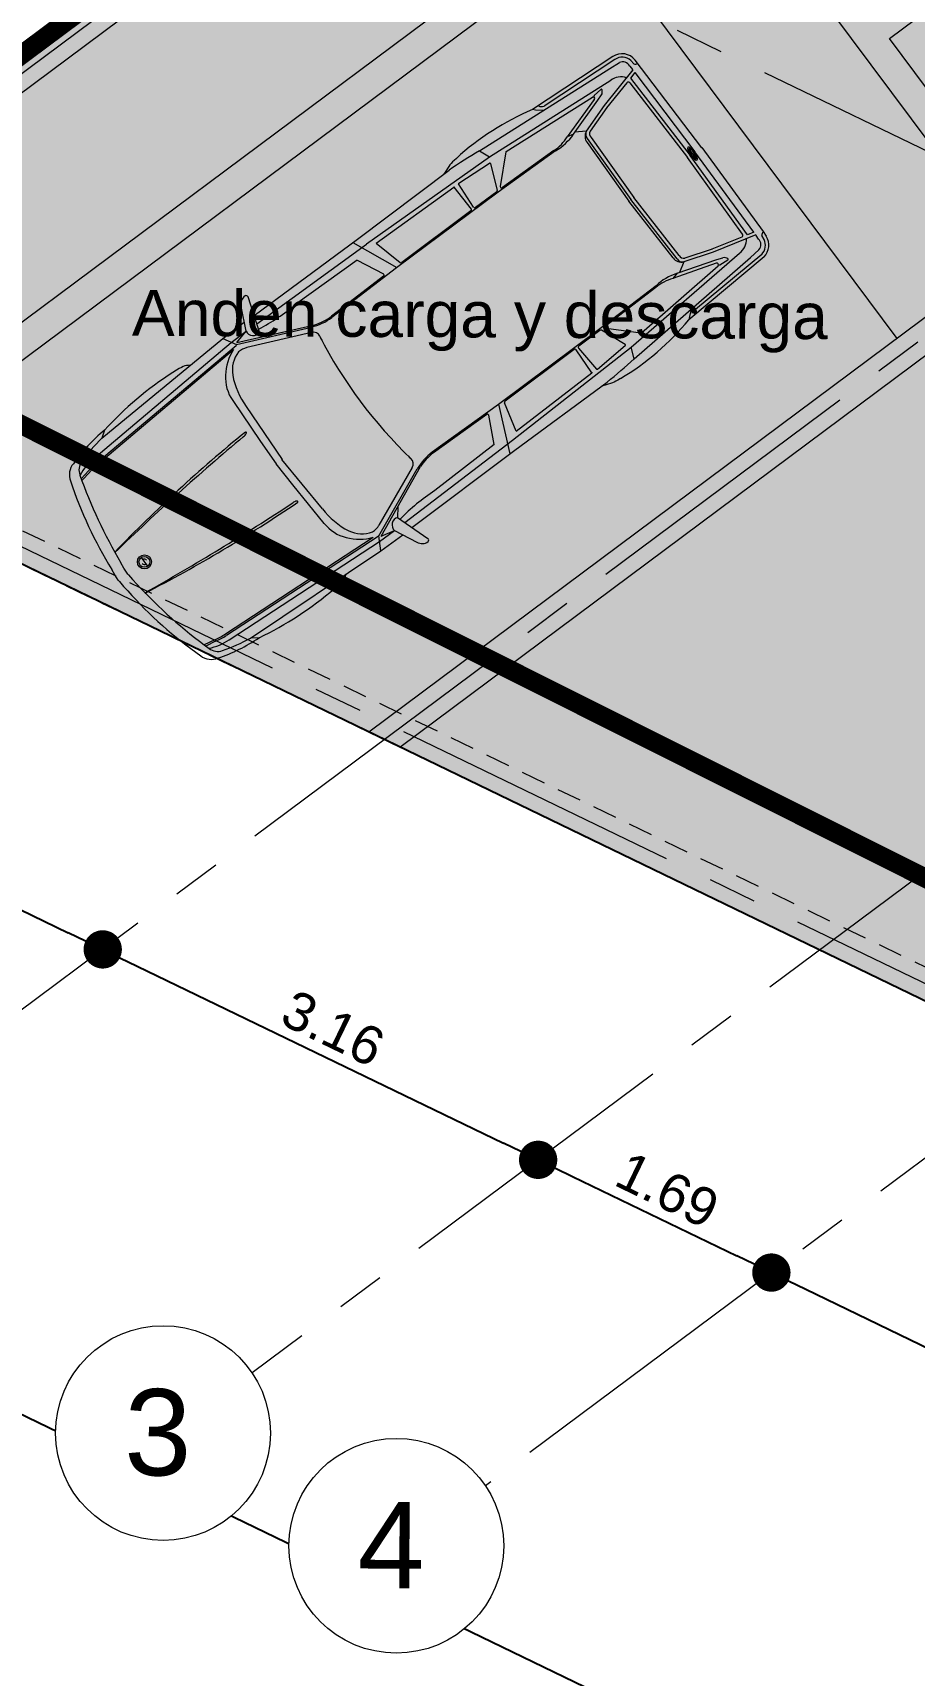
# Model space of a CAD drawing. Header units: metres. Extents: x -466 to 1322, y -1072 to 50.
# Drawn here: x 11.07 to 16.82, y -206.41 to -195.68 of the extents above; entities that cross this region are included whole.
import ezdxf

# ---------------------------------------------------------------- set-up
doc = ezdxf.new("R2010")
doc.units = ezdxf.units.M
doc.set_wipeout_variables(frame=1)
for name, pattern in [('B1 P BAJA$0$HIDDEN', [9.524999999999999, 6.35, -3.175]), ('CENTER2', [28.575000000000003, 19.05, -3.175, 3.175, -3.175]), ('Hidden 1_16_', [0.00238125, 0.0015875, -0.0007937500000000001]), ('OCULTA2', [0.30000000000000004, 0.2, -0.1])]:
    doc.linetypes.add(name, pattern=pattern)
for name, color, linetype, lineweight in [('A - Hatch muros', 4, 'Continuous', 0), ('A - PISO', 1, 'Continuous', 0), ('A - PROY', 250, 'B1 P BAJA$0$HIDDEN', 0), ('A - TXT 100 -1', 2, 'Continuous', 0), ('A-COTAS', 41, 'Continuous', 0), ('A-EJES', 61, 'CENTER2', 0), ('A-MUEBLES', 5, 'Continuous', 0), ('A-MURO INT', 4, 'Continuous', 0)]:
    doc.layers.add(name, color=color, linetype=linetype, lineweight=lineweight)
doc.layers.add('AKU_Poligono', color=1, linetype='Continuous')
doc.layers.add('Poligono Fisico', color=3, linetype='Continuous')
for name, color, linetype, lineweight, true_color in [('Hatch escaleras', 7, 'Continuous', 0, 0x78372d), ('Hatch Exterior', 7, 'Continuous', 0, 0xa99b89), ('Hatch Interior', 7, 'Continuous', 0, 0xaf6350)]:
    doc.layers.add(name, color=color, linetype=linetype, lineweight=lineweight, true_color=true_color)
doc.styles.get("Standard").update_dxf_attribs({"font": 'arial.ttf'})
doc.styles.add('Style-Arial', font='arial.ttf')
doc.dimstyles.new('ISO-25', dxfattribs={"dimscale": 0.1, "dimtxt": 2.5, "dimasz": 2.5, "dimexe": 1.25, "dimexo": 0.625, "dimtad": 1, "dimdsep": 46, "dimtxsty": 'Standard', "dimblk": 'DOT', "dimcen": 2.5, "dimadec": 0, "dimazin": 0, "dimtfac": 1, "dimtmove": 0, "dimatfit": 3, "dimfxl": 1, "dimarcsym": 0})

# ---------------------------------------------------------------- blocks, each defined once
blk = doc.blocks.new('_Dot')
at = {"color": 0, "linetype": 'ByBlock', "lineweight": -2}
blk.add_line((-0.5, 0), (-1, 0), dxfattribs=at)
at = {"color": 0, "linetype": 'ByBlock', "const_width": 0.5}
blk.add_lwpolyline([(-0.25, 0, 1), (0.25, 0, 1)], format="xyb", close=True, dxfattribs=at)
blk = doc.blocks.new('*D110')
at = {"layer": 'A-COTAS', "color": 0, "lineweight": -2, "transparency": 16777216}
for p, q in [((6.581430723855718, -199.2076022944216), (6.608634293921327, -199.1513331574486)), ((6.779303701682124, -199.372685711657), (11.30253923279599, -201.5594644915219)), ((11.55481935075358, -201.6120096348114), (11.58202292081918, -201.5557404978383))]:
    blk.add_line(p, q, dxfattribs=at)
at = {"layer": 'Defpoints', "color": 0, "transparency": 16777216}
for p in [(6.554227153790123, -199.2638714313946), (11.52761578068798, -201.6682787717843), (11.52761578068798, -201.6682787717843)]:
    blk.add_point(p, dxfattribs=at)
at = {"layer": 'A-COTAS', "color": 0, "lineweight": -2, "transparency": 16777216, "xscale": 0.25, "yscale": 0.25, "zscale": 0.25}
for p, rotation in [((6.554227153790123, -199.2638714313946), 154.1983439835458), ((11.52761578068798, -201.6682787717843), 334.1983439835457)]:
    blk.add_blockref('_Dot', p, dxfattribs=dict(at, rotation=rotation))
at = {"layer": 'A-COTAS', "color": 0, "transparency": 16777216, "insert": (9.12368266948502, -200.2948879590932), "char_height": 0.25, "attachment_point": 5, "rotation": 334.1983439835457}
blk.add_mtext('5.52', dxfattribs=at)
blk = doc.blocks.new('*D111')
at = {"layer": 'A-COTAS', "color": 0, "lineweight": -2, "transparency": 16777216}
for p, q in [((11.55481935075369, -201.6120096348113), (11.5820229208193, -201.5557404978383)), ((11.75269232858007, -201.7770930520468), (14.14447557937437, -202.9334115375414)), ((14.39675569733194, -202.9859566808309), (14.42395926739756, -202.9296875438579))]:
    blk.add_line(p, q, dxfattribs=at)
at = {"layer": 'Defpoints', "color": 0, "transparency": 16777216}
for p in [(11.52761578068809, -201.6682787717843), (14.36955212726633, -203.0422258178039), (14.36955212726636, -203.0422258178039)]:
    blk.add_point(p, dxfattribs=at)
at = {"layer": 'A-COTAS', "color": 0, "lineweight": -2, "transparency": 16777216, "xscale": 0.25, "yscale": 0.25, "zscale": 0.25}
for p, rotation in [((11.52761578068808, -201.6682787717843), 154.1983439835458), ((14.36955212726636, -203.0422258178039), 334.1983439835457)]:
    blk.add_blockref('_Dot', p, dxfattribs=dict(at, rotation=rotation))
at = {"layer": 'A-COTAS', "color": 0, "transparency": 16777216, "insert": (13.03138226886992, -202.183988386763), "char_height": 0.25, "attachment_point": 5, "rotation": 334.1983439835457}
blk.add_mtext('3.16', dxfattribs=at)
blk = doc.blocks.new('*D112')
at = {"layer": 'A-COTAS', "color": 0, "lineweight": -2, "transparency": 16777216}
for p, q in [((14.396755697332, -202.9859566808309), (14.42395926739761, -202.9296875438579)), ((14.59462867515839, -203.1510400980663), (15.66694149316032, -203.6694546045969)), ((15.86481447098684, -203.834538021832), (15.83761090092112, -203.8908071588052))]:
    blk.add_line(p, q, dxfattribs=at)
at = {"layer": 'Defpoints', "color": 0, "transparency": 16777216}
for p in [(14.3695521272664, -203.0422258178039), (15.89201804105245, -203.778268884859), (15.89201804105232, -203.7782688848592)]:
    blk.add_point(p, dxfattribs=at)
at = {"layer": 'A-COTAS', "color": 0, "lineweight": -2, "transparency": 16777216, "xscale": 0.25, "yscale": 0.25, "zscale": 0.25}
for p, rotation in [((14.3695521272664, -203.0422258178039), 154.1983439835458), ((15.89201804105232, -203.7782688848592), 334.1983439835457)]:
    blk.add_blockref('_Dot', p, dxfattribs=dict(at, rotation=rotation))
at = {"layer": 'A-COTAS', "color": 0, "transparency": 16777216, "insert": (15.21354628640532, -203.2390602088353), "char_height": 0.25, "attachment_point": 5, "rotation": 334.1983439835457}
blk.add_mtext('1.69', dxfattribs=at)
blk = doc.blocks.new('*D113')
at = {"layer": 'A-COTAS', "color": 0, "lineweight": -2, "transparency": 16777216}
for p, q in [((15.86481447098681, -203.8345380218323), (15.83761090092111, -203.8908071588054)), ((16.1170945889443, -203.8870831651219), (21.65903808113511, -206.5663609397526)), ((21.91131819909269, -206.618906083042), (21.9385217691583, -206.5626369460691))]:
    blk.add_line(p, q, dxfattribs=at)
at = {"layer": 'Defpoints', "color": 0, "transparency": 16777216}
for p in [(15.89201804105241, -203.7782688848592), (21.8841146290271, -206.675175220015), (21.8841146290271, -206.675175220015)]:
    blk.add_point(p, dxfattribs=at)
at = {"layer": 'A-COTAS', "color": 0, "lineweight": -2, "transparency": 16777216, "xscale": 0.25, "yscale": 0.25, "zscale": 0.25}
for p, rotation in [((15.89201804105231, -203.7782688848595), 154.1983439835458), ((21.8841146290271, -206.675175220015), 334.1983439835457)]:
    blk.add_blockref('_Dot', p, dxfattribs=dict(at, rotation=rotation))
at = {"layer": 'A-COTAS', "color": 0, "transparency": 16777216, "insert": (18.97082753728567, -205.0555349099409), "char_height": 0.25, "attachment_point": 5, "rotation": 334.1983439835457}
blk.add_mtext('6.66', dxfattribs=at)

msp = doc.modelspace()

# ---------------------------------------------------------------- hatches: boundary and pattern name
at = {"layer": 'A - Hatch muros', "transparency": 33554687}
h = msp.add_hatch(color=256, dxfattribs=at)
h.dxf.hatch_style = 1
h.paths.add_polyline_path([(50.65993429483643, -172.6250841341918), (45.60918430809943, -176.3897437015146), (43.73311255921476, -171.6767002875602), (28.64244457623371, -182.9247778500257), (31.57078107017549, -186.8534984271303), (30.68425402076846, -187.5142859425459), (30.56473008222704, -187.3539300006057), (31.2909011899788, -186.8126664241133), (28.48208863429505, -183.0443017885696), (8.493834016104643, -197.9428760953779), (8.290838562040562, -197.844737020306), (48.88703951903113, -167.5856909912741), (49.15532743095343, -168.2612349884982), (48.96944956762945, -168.3350551749386), (48.7974345683599, -167.9019245901259), (43.89915590377689, -171.5529371499395), (45.29464716625216, -175.0667583268091), (45.69861806730037, -176.0736377030407), (50.58337668616861, -172.4327025316553), (50.39850399384176, -171.968135972773), (50.58433061739467, -171.8941868958422), (52.10244012817537, -175.7090440418782), (51.91661350462243, -175.7829931188089), (51.73174081229558, -175.3184265599265), (46.84723341932667, -178.9591744759561), (48.1718676858157, -182.2869037108779), (53.64054284502561, -180.1150548816761), (53.45567015269876, -179.6504883227938), (53.6414967762517, -179.576539245863), (53.90036984776313, -180.2270613457238), (54.08524254008998, -180.6916279046062), (53.89941591653707, -180.7655769815369), (53.71481429974503, -180.3007535267334), (48.24583489460372, -182.4727231852313), (48.84781304377196, -183.985004979874), (49.94708069672788, -186.7465710953583), (55.41532111815923, -184.5748949194423), (55.23044838137449, -184.1103282488416), (55.41664856008188, -184.0363800569397), (55.85956967872414, -185.1516472368838), (55.67414294965789, -185.2252882582832), (55.48927021287312, -184.7607215876825), (50.02104814967777, -186.9323913522537), (50.62447517246633, -188.4440850456602), (51.27863780601652, -190.0912631141841), (56.74640482300947, -187.9197749477669), (56.56153208622473, -187.4552082771662), (56.74858651013585, -187.3809208273285), (57.00695716267722, -188.0314933489627), (51.25951870296575, -190.3140512128379), (51.16660539118928, -190.3510257513033), (50.43714393903119, -188.5184820373103), (46.6046509460034, -178.8905422367379), (51.65518320362779, -175.12604495739)])
at = {"layer": 'A - Hatch muros'}
h = msp.add_hatch(color=256, dxfattribs=at)
h.dxf.hatch_style = 1
h.paths.add_polyline_path([(14.61965897385551, -194.8735621690553), (9.711806740487134, -198.5317105458091), (9.914802194550987, -198.629849620881), (14.73918291239693, -195.0339181109957)])
h.paths.add_polyline_path([(18.14652137060386, -194.3650404182154), (16.54296195120133, -195.5602798036298), (15.52700847359915, -194.1972542971378), (15.36665253165893, -194.3167782356791), (17.45832145613394, -197.1230072196336), (13.26422718660297, -200.2491443595668), (13.46722264066648, -200.3472834346385), (17.73820133661559, -197.1638392230323), (16.66248588974275, -195.72063574557), (18.26604530914528, -194.5253963601556), (19.34176075601818, -195.9685998376181), (21.54665495848764, -194.3251456837359), (21.42713101994616, -194.1647897417956), (19.38259275941709, -195.6887199571363), (17.41044777348344, -193.042846915122), (20.17658777274369, -190.9810589763445), (22.26825669721865, -193.787287960299), (22.42861263915898, -193.6677640217576), (20.33694371468403, -190.8615350378029), (23.10308371236221, -188.7997470969015), (25.0752286982958, -191.4456201389157), (23.03246372470147, -192.9719294349745), (23.15198766324255, -193.1322853769143), (29.86048781950916, -188.1282936272632), (29.7409638809678, -187.9679376853232), (25.23558464023597, -191.3260962003742), (23.14391571576095, -188.5198672164199), (17.13056789300168, -193.0020149117233)])
at = {"layer": 'Hatch Exterior', "transparency": 33554687}
h = msp.add_hatch(color=256, dxfattribs=at)
h.dxf.hatch_style = 1
h.paths.add_polyline_path([(9.711806740487152, -198.5317105458091), (27.180722501615, -206.9771372831333), (29.40053381945588, -202.3855757039371), (51.052897728788, -212.85350946576), (52.92450335605661, -208.9821928498072), (26.32829967416303, -196.1241372734626), (45.64313203111518, -181.7275093218762), (47.49256546267225, -186.1551009685443), (48.75830356946491, -189.1885665303103), (52.20977177116248, -197.4550781457826), (57.23926338636568, -199.3681176041215), (59.56784542232775, -194.4797625943925), (53.76873235850864, -196.7828426917451), (53.69043695055387, -196.7490588357102), (51.88993718448857, -192.1491172302469), (57.72234076340419, -189.8328160165443), (59.56784542232782, -194.4797625943922), (60.68283698259165, -192.1396472481201), (50.46445129237152, -166.4099411838768), (48.88703951903113, -167.5856909912741), (57.00695716267732, -188.0314933489626), (51.15180446686225, -190.3568292222751), (45.60585320854988, -176.3922265884589), (17.73820133661558, -197.1638392230323), (15.52700847359916, -194.1972542971378)])
h.paths.add_polyline_path([(14.61965897385549, -194.8735621690553), (9.711806740487143, -198.5317105458091), (9.914802194550983, -198.629849620881), (14.7391829123969, -195.0339181109957)])
h.paths.add_polyline_path([(22.85925277193768, -204.8879030971875), (24.99201266581394, -200.4764027569877), (29.1334211571567, -202.4785855181717), (27.00066126381063, -206.8900858572747), (26.95990917280475, -206.8595047599238), (27.0426973776997, -206.6882617644442), (27.26777392559173, -206.7970760447067), (29.40053381968902, -202.3855757040499), (24.89900285170143, -200.2092900944824), (22.67919153362408, -204.8008516729776)], flags=17)
edge = h.paths.add_edge_path(flags=16)
edge.add_arc((19.71981130548345, -199.9897411907734), 0.7000000000008382, 36.69961023291148, 118.5177920509789, ccw=False)
edge.add_line((20.28105710227493, -199.5714074058778), (21.64408260876736, -198.5554539282759))
edge.add_arc((19.71981130548384, -199.9897411907725), 2.400000000000081, -235.67933478540283, 36.69961023288391, ccw=False)
edge.add_line((18.36663378675976, -198.0075932137486), (19.38560916013375, -199.3746729620013))
at = {"layer": 'Hatch Interior', "transparency": 33554687}
h = msp.add_hatch(color=256, dxfattribs=at)
h.dxf.hatch_style = 1
h.paths.add_polyline_path([(8.290838562040534, -197.844737020306), (48.88703951903113, -167.5856909912741), (57.00695716267731, -188.0314933489626), (51.15180446686225, -190.3568292222751), (45.60585320854989, -176.3922265884589), (17.73820133661536, -197.1638392230325), (15.52700847359915, -194.1972542971378), (9.711806740487134, -198.5317105458091)])
h.paths.add_polyline_path([(29.40053381991163, -202.3855757035892), (27.18072250138172, -206.9771372830205), (48.83308640019141, -217.445071040202), (51.052897728788, -212.85350946576)])
h.paths.add_polyline_path([(51.89028429824884, -192.1492806185065), (57.71104213023307, -189.8373032001323), (59.56784542232785, -194.4797625943922), (53.76873235850866, -196.7828426917451), (53.69043695055387, -196.7490588357102)])
h.paths.add_polyline_path([(18.14652137060395, -194.3650404182154), (16.54296195120131, -195.5602798036298), (15.52700847359915, -194.1972542971378), (15.36665253165893, -194.3167782356791), (17.45832145613394, -197.1230072196336), (13.26422718660297, -200.2491443595668), (13.46722264066651, -200.3472834346385), (17.73820133661559, -197.1638392230323), (16.66248588974273, -195.72063574557), (18.26604530914528, -194.5253963601556), (19.34176075601818, -195.9685998376181), (21.46647698751741, -194.3849076530062), (21.34695304897596, -194.2245517110659), (19.22223681747676, -195.8082438956778), (17.2500918315431, -193.1623708536636), (20.17658777274369, -190.9810589763445), (22.26825669721867, -193.787287960299), (22.34843466818879, -193.7275259910284), (20.2567657437138, -190.9212970070737), (23.10308371236218, -188.7997470969015), (25.0752286982958, -191.4456201389157), (23.03246372470147, -192.9719294349745), (23.15198766324255, -193.1322853769143), (29.32293201950031, -188.5289696851821), (29.20340808095898, -188.3686137432421), (25.235584640236, -191.3260962003742), (23.14391571576095, -188.5198672164199), (17.13056789300177, -193.0020149117233)])
h.paths.add_polyline_path([(46.60465094843698, -178.8905422447118), (51.65518320362781, -175.12604495739), (51.73174081229558, -175.3184265599265), (46.84723341932667, -178.9591744759561), (48.16450678083714, -182.289827046493), (53.64790375000416, -180.1121315460612), (53.72202308175787, -180.2978906057665), (48.23862611259091, -182.4755861061983), (51.27082282992947, -190.0943667811914), (56.75421979909652, -187.9166712807596), (56.56270864681196, -187.4547410137689), (56.74858651013591, -187.3809208273285), (57.00695716267731, -188.0314933489626), (51.15180446686225, -190.3568292222751), (43.73311255921473, -171.6767002875602), (28.48208863429505, -183.0443017885696), (27.95905207974147, -183.4341556863733), (8.493834016104614, -197.9428760953779), (8.290838562040534, -197.844737020306), (48.88703951903113, -167.5856909912741), (49.15532743095343, -168.2612349884982), (48.96944956762945, -168.3350551749386), (48.79743456835988, -167.9019245901259), (43.89915590377686, -171.5529371499395), (45.60918430721281, -176.3897436992872)], flags=16)
h.paths.add_polyline_path([(53.69043695055387, -196.7490588357102), (53.76873235850866, -196.7828426917451), (59.56784542232774, -194.4797625943922), (58.53020938077526, -191.8686613040213), (55.55672857125381, -193.0495598995315), (55.63054875769421, -193.2354377628556), (58.6045945719865, -192.0543147793693), (59.49402523588734, -194.2938847310681), (55.66029430372132, -195.8164260768415), (55.5208859062283, -195.8717912166717), (53.82475040339654, -196.5454004179403), (52.93531973949584, -194.3058304662413)], flags=17)
h.paths.add_polyline_path([(55.07852173827632, -190.8841113377052), (55.19964738517774, -190.8382814876554), (55.2481604406355, -190.8154206706872)], flags=16)
h.paths.add_polyline_path([(57.51408216716572, -189.9168684323608), (57.72234076340408, -189.8328160165445), (57.16470717343202, -190.0542765758655)])
h.paths.add_polyline_path([(52.41363575934184, -191.9414578799175), (51.89028429672493, -192.1492806143217), (51.89028429824884, -192.1492806185065)], flags=16)

# ---------------------------------------------------------------- linework, layer by layer
at = {"layer": 'A - PISO'}
msp.add_lwpolyline([(14.73918291239693, -195.0339181109957), (16.71132789833052, -197.6797911530098)], dxfattribs=at)
at = {"layer": 'A-EJES', "ltscale": 0.1}
for p, q in [((46.35966798041528, -169.5942314703827), (4.655938448794643, -200.678792136948)), ((50.70466171559792, -172.4670232779271), (9.660628893745042, -203.0598681524611))]:
    msp.add_line(p, q, dxfattribs=at)
at = {"layer": 'A-MUEBLES', "color": 5}
for p, q in [((14.85716847692981, -195.8384300299294), (14.33234064801701, -196.1851150779303)), ((14.86982868760822, -195.8575956412596), (14.40822629101893, -196.1625159221646)), ((14.8369859812974, -195.9165902402051), (14.89972257524192, -195.8786486269646)), ((14.96708515933619, -195.9009051171929), (14.98472491592361, -195.9223896569333)), ((14.97490095368732, -195.8654251620092), (14.99498393274587, -195.8858763596322)), ((15.43811286546327, -196.4340058813475), (15.002924543353, -195.8618494608377)), ((13.98590952532487, -196.4540413917462), (14.8369859812974, -195.9165902402051)), ((14.05213249569039, -196.494297974059), (14.84328780479706, -195.9930737516979)), ((14.98744686556188, -195.9259877580369), (14.79981879915641, -196.1594370258235)), ((14.94788416508135, -196.0100426674553), (14.816826421266, -196.1731064079588)), ((14.96858910005363, -196.0104249334356), (15.34501151576893, -196.497577297672)), ((15.00102019864471, -195.9439301270127), (14.97294183880922, -195.9788655856028)), ((14.97294183880922, -195.9788655856028), (15.36292947462766, -196.4842342306574)), ((14.98472491592361, -195.9223896569333), (14.98744686556188, -195.9259877580369)), ((15.00102019864471, -195.9439301270127), (15.3928839308636, -196.4619284424489)), ((14.16109434253269, -196.4577078668194), (14.72421715848992, -196.1032965929903)), ((14.736110043483, -196.1197479131201), (14.56011019492468, -196.3622906547105)), ((14.73453749887426, -196.0941042528734), (14.77964413665973, -196.0535451935257)), ((14.7599575902201, -196.1241214264173), (14.78325800341793, -196.0892524914343)), ((14.35260937673871, -196.1885245483152), (14.33234064801701, -196.1851150779303)), ((14.40175509740777, -196.191436686833), (14.35260937673871, -196.1885245483152)), ((14.60066967692092, -196.3458599764228), (14.7599575902201, -196.1241214264173)), ((14.79981879915641, -196.1594370258235), (14.68415449415562, -196.3259172026867)), ((14.8177383928184, -196.1718869005526), (14.70996796145437, -196.3270051150614)), ((14.68415449415562, -196.3259172026867), (14.60953877732794, -196.3335136444043)), ((14.6005789702831, -196.3457381800304), (14.56011019492468, -196.3622906547105)), ((14.68917048803263, -196.400258969589), (14.96129180314136, -196.7833251188038)), ((14.69022423727023, -196.3730015732608), (14.97504312100006, -196.773084847734)), ((14.71519014199873, -196.366536518512), (14.99419974461466, -196.7588193772815)), ((15.40133418649896, -196.5045386044278), (15.35396799516974, -196.4409376225835)), ((15.43785280412953, -196.4336566838356), (15.83755345397873, -196.9810409140246)), ((13.24989736653623, -197.0625692120066), (14.05213249569039, -196.494297974059)), ((13.79405746664651, -196.5457355497285), (13.78612132338503, -196.5563784481267)), ((13.80200809935144, -196.5363384953598), (13.79405746664651, -196.5457355497285)), ((13.81094588125302, -196.5269603491365), (13.80200809935144, -196.5363384953598)), ((13.82184347210426, -196.5163741751749), (13.81094588125302, -196.5269603491365)), ((13.83567353165813, -196.5033530375918), (13.82184347210426, -196.5163741751749)), ((13.85186133105901, -196.6650157812996), (14.05106406629733, -196.534645544049)), ((13.98581881868699, -196.4539195953537), (14.05213249569039, -196.494297974059)), ((14.05788400135305, -196.5372577654991), (14.10216462653102, -196.7127821127933)), ((14.48364501128424, -196.4545271223583), (14.10833811962925, -196.7248145798985)), ((14.15916217569691, -196.4604393720722), (14.12266422209797, -196.6863475651662)), ((14.47249974212463, -196.452756818747), (14.13638112089541, -196.6948220820414)), ((15.70365808492505, -196.9974392541783), (15.3447582017539, -196.4972371601264)), ((15.73514166706065, -197.002309862582), (15.36267505634896, -196.483892610361)), ((15.77665662202293, -196.9854164001654), (15.39262712531968, -196.4615836166504)), ((13.19014299420411, -197.0299920157668), (13.78940174011626, -196.5805023932373)), ((13.76640186618056, -196.5863095205455), (13.75267323273147, -196.6080515663334)), ((13.77722700981411, -196.5694941264376), (13.76640186618056, -196.5863095205455)), ((13.78612132338503, -196.5563784481267), (13.77722700981411, -196.5694941264376)), ((13.31265380098978, -197.0568074087025), (13.81849586015556, -196.6925705625395)), ((14.10833811962925, -196.7248145798985), (13.44536088121339, -197.2182603002436)), ((13.81849586015556, -196.6925705625395), (13.93278097011358, -196.8342654078115)), ((13.94852880881348, -196.8222377158113), (13.85023141776145, -196.6697901114489)), ((14.09891294632382, -196.7219186290808), (13.96107529495902, -196.8245094802101)), ((15.28987970726899, -197.1382012772997), (14.99396698866832, -196.7585068440949)), ((13.93119850370454, -196.8467464046894), (13.47925664832189, -197.1831211117853)), ((15.25011668507761, -197.1534698124412), (14.96106107527442, -196.7830153088219)), ((15.27653354536949, -197.1602687487084), (14.97481154565486, -196.7727738998001)), ((12.51560594794864, -197.5288974625271), (13.19014299420411, -197.0299920157668)), ((12.53330492700945, -197.5836403838132), (13.24998807317405, -197.0626910083988)), ((13.1599090022695, -197.0521649907312), (13.44811330354173, -197.2162117065066)), ((13.31276628894307, -197.0569584519694), (13.46855829695693, -197.182906950092)), ((15.6980929148412, -197.0173859165914), (15.50431890653567, -197.0962373552982)), ((15.78995859371304, -197.0035608628084), (15.51254314736428, -197.1164480722714)), ((15.77665662202293, -196.9854164001654), (15.73514166706065, -197.002309862582)), ((15.7926261254687, -197.0071994910822), (15.78995859371304, -197.0035608628084)), ((15.80815688662244, -197.030254683953), (15.7926261254687, -197.0071994910822)), ((15.84456326082261, -197.033084387954), (15.8305480199885, -197.0078305394172)), ((15.83755345397873, -196.9810409140246), (15.85876876352393, -197.0114333361298)), ((13.18857584272922, -197.1692224448848), (12.788178075757, -197.4553125085642)), ((13.18857584272922, -197.1692224448848), (13.3599432467044, -197.258091266084)), ((14.9774338351645, -197.7367469031524), (15.6842958432868, -197.1223378002883)), ((14.99712277304775, -197.8118485872187), (15.75585919257549, -197.1504077963041)), ((15.53264511269208, -197.1887055844213), (15.24943062172974, -197.287876071644)), ((15.27688258254432, -197.2538452614203), (15.53495942662835, -197.1647556075352)), ((15.31990570363928, -197.179572520901), (15.29125221923232, -197.2488847777956)), ((15.51254314736428, -197.1164480722714), (15.31990570363928, -197.179572520901)), ((15.50574855781679, -197.0957129626586), (15.32625826124701, -197.1545292851044)), ((15.8442459294422, -197.1470053096273), (15.35402122048424, -197.5569772799874)), ((15.82864545604571, -197.1301086183348), (15.39741242796561, -197.4907462014182)), ((15.53495942662835, -197.1647556075352), (15.57504189114945, -197.1524207820416)), ((15.55643634381869, -197.1977094203585), (15.60821735406324, -197.1661123786371)), ((15.75585919257549, -197.1504077963041), (15.81018297340086, -197.101169873197)), ((13.36123710263251, -197.2727647769948), (13.02166145777392, -197.5332252551709)), ((13.44536088121339, -197.2182603002436), (13.0233126388452, -197.5419787078649)), ((15.04370506274159, -197.6428339412648), (15.54458206108194, -197.2048420584606)), ((15.27688258254432, -197.2538452614203), (15.24943062172974, -197.287876071644)), ((15.13915470621157, -197.3347131587641), (14.77268002129148, -197.6168600672004)), ((15.13765798921963, -197.3458984543688), (14.80944905473666, -197.5985844542902)), ((12.4627530914359, -197.6314655357342), (12.43209017655056, -197.4702074409181)), ((12.5506964793866, -197.63743243473), (12.47659115221916, -197.4082247455156)), ((15.36784996004076, -197.4886611436389), (15.35656110030715, -197.53658132787)), ((12.31114137113531, -197.680124873398), (12.45160006037264, -197.5728110814066)), ((12.40040869125318, -197.7197581816076), (12.89051651618195, -197.604867270328)), ((12.40365404266981, -197.7048269162383), (12.91112569534971, -197.5901136784551)), ((14.77268002129148, -197.6168600672004), (14.10999012084852, -198.110691610781)), ((15.04053452531952, -197.6439026236692), (14.81363886152229, -197.6141541770874)), ((15.35656110030715, -197.53658132787), (15.35402122048424, -197.5569772799874)), ((11.47081305359308, -198.4609318638322), (12.36661551815223, -197.7048051466475)), ((11.49333186346104, -198.4876104679872), (12.39760766787617, -197.7243315951628)), ((11.52103991201102, -198.3310585837974), (12.31114137113531, -197.680124873398)), ((12.31114137113531, -197.680124873398), (12.40049939789094, -197.7198799779999)), ((12.36661551815223, -197.7048051466475), (12.4627530914359, -197.6314655357342)), ((12.40359081984047, -197.7048512480651), (12.4627530914359, -197.6314655357342)), ((12.89007055276409, -197.6404433956109), (12.46808219199835, -197.7392963638877)), ((12.61783360865473, -197.6564119331524), (12.5506964793866, -197.63743243473)), ((14.77275453540744, -197.6267198273711), (14.63497662363704, -197.7293908938764)), ((14.75649874709478, -197.8797182147905), (14.93847122880999, -197.7262120442772)), ((14.93792222080015, -197.7189296130023), (14.78243964373581, -197.6262218005556)), ((11.5003689915448, -198.4959475317855), (12.38142656916006, -197.7522666421144)), ((14.60511278114785, -197.751645205318), (14.15336679984506, -198.0882829224524)), ((14.2031607997605, -198.3425642592704), (14.9774338351645, -197.7367469031524)), ((14.72054051475982, -197.9037915640615), (14.61752401130832, -197.7537045374686)), ((14.6335589388014, -197.7420623341179), (14.75145759091691, -197.8799120965143)), ((14.99712277304775, -197.8118485872187), (14.9774338351645, -197.7367469031524)), ((12.00934411518887, -197.8869166787929), (11.98578426297962, -197.9013178936723)), ((12.02758566277424, -197.8760411548158), (12.00934411518887, -197.8869166787929)), ((12.04185775647011, -197.8681291499074), (12.02758566277424, -197.8760411548158)), ((12.05350924701065, -197.862618492235), (12.04185775647011, -197.8681291499074)), ((12.06388898513012, -197.8589470099648), (12.05350924701065, -197.862618492235)), ((12.07434582156293, -197.856552531264), (12.06388898513012, -197.8589470099648)), ((12.08622860704338, -197.8548728842991), (12.07434582156293, -197.856552531264)), ((12.10088619230572, -197.853345897237), (12.08622860704338, -197.8548728842991)), ((14.22665916900741, -198.2840886653412), (14.72054051475982, -197.9037915640615)), ((14.90683924164637, -197.9416614377642), (14.89040189853762, -197.9511816437889)), ((14.21734529039401, -198.4092685156679), (14.8196677155758, -197.9638926503169)), ((14.80751512184338, -197.9842649696302), (14.7827514356012, -197.9911896916551)), ((14.82672686856387, -197.9787106918525), (14.80751512184338, -197.9842649696302)), ((14.84184082973957, -197.9739464490967), (14.82672686856387, -197.9787106918525)), ((14.85431115934779, -197.9693918321379), (14.84184082973957, -197.9739464490967)), ((14.86559201136538, -197.9644664317505), (14.85431115934779, -197.9693918321379)), ((14.87713753976959, -197.9585898387093), (14.86559201136538, -197.9644664317505)), ((14.89040189853762, -197.9511816437889), (14.87713753976959, -197.9585898387093)), ((12.3759843321447, -198.0845454709061), (12.5580594770222, -198.3523589440374)), ((12.4641004724395, -198.1227407248512), (12.69773643582124, -198.4689390581439)), ((14.10999012084852, -198.110691610781), (13.67893371750165, -198.42231430484)), ((14.18734968202227, -198.4317615803043), (14.1127413502619, -198.1086414152567)), ((14.22654668105417, -198.2839376220745), (14.15050719177589, -198.0985942380257)), ((14.0336707953291, -198.1756755215661), (13.68684727744028, -198.4264039138793)), ((14.08341060876415, -198.3707623642019), (14.04735865721187, -198.1811187212402)), ((11.53881474790927, -198.278955170623), (11.52103991201102, -198.3310585837974)), ((12.5580594770222, -198.3523589440374), (12.65972443469013, -198.4972708476867)), ((13.4987346548067, -198.8799717304191), (14.2031607997605, -198.3425642592704)), ((14.08341060876415, -198.3707623642019), (13.69460776362052, -198.672421516128)), ((12.96240375284361, -198.7918377537756), (12.69764572918342, -198.4688172617514)), ((13.54611291235489, -198.9126113076595), (14.21734529039401, -198.4092685156679)), ((11.43570652982561, -198.5440120470651), (11.38781421469702, -198.5962111890635)), ((11.44374556424901, -198.5513877999069), (11.39201838217912, -198.6077666680992)), ((12.76932601461374, -198.6360372142244), (12.65961194673696, -198.49711980442)), ((13.33015984975492, -198.9681821078721), (13.5806383632318, -198.5315287947762)), ((13.54642554161518, -198.5217644509405), (13.33082721104904, -198.8977477561762)), ((13.34539502562234, -198.9693501864822), (13.60067758823794, -198.5160098966107)), ((12.97375523736412, -198.8872027127677), (12.76932601461374, -198.6360372142244)), ((13.45323268907634, -198.7778480442739), (13.45217934532559, -198.8478990941844)), ((13.45217934532559, -198.8478990941844), (13.65055131153565, -198.9845604542375)), ((12.32875522153978, -199.6082636394419), (13.29354366584596, -198.9772581148918)), ((12.33472691326347, -199.6173941762499), (13.32506640405796, -198.9696773699807)), ((12.35383632677929, -199.6466118940357), (13.33489603474942, -199.0049643916259)), ((13.34265004121823, -199.0651837594291), (13.33015984975492, -198.9681821078721)), ((13.33489603474942, -199.0049643916259), (13.43270271304937, -198.9338659724754)), ((13.34265004121823, -199.0651837594291), (13.48570380459586, -198.9613545047976)), ((13.34539502562234, -198.9693501864822), (13.43265047880919, -198.9336833525347)), ((13.43270271304937, -198.9338659724754), (13.57841807506139, -199.0094399148538)), ((11.77854148422301, -199.1095445469814), (11.82085047486709, -199.1663549695693)), ((12.49265504305868, -199.635695384331), (13.34265004121823, -199.0651837594291)), ((11.60676472915088, -199.2227291855479), (11.58650115484346, -199.1876272008137)), ((11.62887738570896, -199.2565144724654), (11.60676472915088, -199.2227291855479)), ((11.66585540160605, -199.1785212347741), (11.64570231389206, -199.1435415413498)), ((11.68802868503133, -199.2124403713258), (11.66585540160605, -199.1785212347741)), ((11.69191100478201, -199.2179518409125), (11.68802868503133, -199.2124403713258)), ((11.69188313649806, -199.2179144207576), (11.69605142871683, -199.223212915226)), ((11.69605142871683, -199.223212915226), (11.72219689485866, -199.2541738086643)), ((13.1164564957204, -199.2170035318557), (13.11079449813957, -199.2306093496777)), ((11.63274837171747, -199.2620088110159), (11.62887738570896, -199.2565144724654)), ((11.63272414955998, -199.2619762866993), (11.63687927555191, -199.2672590148559)), ((11.63687927555191, -199.2672590148559), (11.66291386993117, -199.2981234780405)), ((11.66291386993117, -199.2981234780405), (11.69073968992944, -199.3275935563811)), ((11.72219689485866, -199.2541738086643), (11.74993720047723, -199.2835029978905)), ((13.05806835028193, -199.295091775077), (13.03752144395696, -199.3135386248514)), ((13.07371378065852, -199.2807303131592), (13.05806835028193, -199.295091775077)), ((13.08538275522454, -199.2693229684764), (13.07371378065852, -199.2807303131592)), ((13.09400029411779, -199.2597384704081), (13.08538275522454, -199.2693229684764)), ((13.10049141747612, -199.2508455483328), (13.09400029411779, -199.2597384704081)), ((13.10578114543739, -199.2415129316296), (13.10049141747612, -199.2508455483328)), ((13.11079449813957, -199.2306093496777), (13.10578114543739, -199.2415129316296)), ((12.2594174464752, -199.6466317094635), (12.19058305414944, -199.6800398608141)), ((12.26418109795213, -199.6564467708006), (12.20044983951061, -199.6873781621566)), ((12.5476667260175, -199.633591769903), (12.49265504305868, -199.635695384331))]:
    msp.add_line(p, q, dxfattribs=at)
for radius in [0.0460142084227426, 0.035417067933187]:
    msp.add_circle((11.79969597954505, -199.1379497582752), radius, dxfattribs=at)
for centre, radius, start, end in [((14.91730136954618, -195.9294619785528), 0.1090998645487009, 38.29645957533245, 123.4475185177164), ((14.91730136954618, -195.9294619785528), 0.0861302848381371, 48.02937686593361, 123.4475185177164), ((14.92196650425501, -195.9243937555716), 0.0508665820477998, 27.501351991599, 115.9317027856152), ((15.00541940940275, -195.8692767464172), 0.0196073030261985, 237.84415696971, 314.6893300206002), ((14.90992918971568, -196.0816792347418), 0.1107174583481994, 70.79566938016598, 126.9476930868141), ((14.9580887383471, -196.0182442967366), 0.0130919837458441, 36.67415664752951, 141.2104308408005), ((14.72851498895739, -196.1128074662702), 0.0102885691775804, 317.5785785219458, 114.1365336832792), ((14.74277771758926, -196.0997342851417), 0.0099799031966324, 145.6576181605928, 204.8973132961157), ((14.78256202758433, -196.0567902453379), 0.004363994581948, 10.61143197445159, 131.961295825753), ((14.74247772892147, -196.0680203824729), 0.0459764422173143, 332.4964166016392, 15.17317991938602), ((15.02620557537074, -197.8147029023494), 1.771159229122662, 113.0639010183411, 132.2352900604068), ((14.39230104230137, -196.1281670350372), 0.0378610564246591, 235.9140921423637, 294.8739556565633), ((14.7448972259574, -196.3591588672657), 0.0692436836883193, 151.3101681771313, 216.4098621091905), ((14.72475770077278, -196.3446163765821), 0.0447021195467653, 155.272302890789, 219.4189072908122), ((14.73436558535968, -196.3438927704201), 0.0296721579217341, 145.3096208147899, 229.7410164657668), ((14.30528205552326, -196.2031621043311), 0.3004318161856352, 303.8203785215664, 328.0171022272746), ((14.28579614743387, -196.1246264676088), 0.3846798863092802, 300.9520665884753, 324.9147888564155), ((15.65168141414944, -199.2583920423563), 3.261775368901897, 120.710124565679, 124.815836049385), ((14.05361927115825, -196.5381832518988), 0.004363994581948, 12.2438761853288, 125.8397139330789), ((14.16341884376584, -196.4614012585844), 0.004363994581948, 122.1849829261926, 167.2666360374436), ((13.82104590373422, -196.6961119925411), 0.004363994581948, 64.93337630455527, 125.7561671400251), ((13.85441653591982, -196.6685534891494), 0.004363994581948, 125.8397139330789, 196.461401302981), ((14.09370178532305, -196.7149170866887), 0.0087279891638961, 306.6598519872106, 14.15892568005451), ((14.13128048497379, -196.6877396172133), 0.0087279891638961, 170.8225381424265, 305.760606413905), ((13.92598734270382, -196.8397448622973), 0.0087279891638961, 306.6598519872106, 38.88818942960541), ((13.9558641339583, -196.8175079378179), 0.0087279891638961, 212.8137040485403, 306.6598519872106), ((15.61858567330819, -197.0332281535352), 0.1107174583481994, 306.4053617066198, 2.557385413261906), ((15.69315837034395, -197.0052594864073), 0.0130919837458441, 292.1426239526302, 36.67889814590389), ((15.77272740220565, -197.0667534620584), 0.0508665820477998, 317.42135200782, 45.85170280183776), ((15.766814947635, -197.0701468455463), 0.0861302848381371, 315.8790562247656, 25.48703963441588), ((15.84944140033593, -197.0025877814603), 0.0196073030261985, 118.6637247728348, 195.5088978237201), ((15.766814947635, -197.0701468455463), 0.1090998645487009, 315.2126049433663, 32.55867302650962), ((13.47404548732106, -197.1761195693932), 0.0087279891638961, 231.0465380756588, 306.6598519872106), ((15.30545843915371, -197.111852772824), 0.0692436836883193, 216.9431926842452, 282.0428866163064), ((15.31362198781119, -197.1353142515341), 0.0447021195467653, 213.93414750262, 278.0807519026454), ((15.31706767036957, -197.1263163448987), 0.0296721579217341, 203.6120383276629, 288.043433978648), ((15.53679172691483, -197.1981215414203), 0.0102885691775804, 319.2165211101558, 113.7678097393019), ((15.5837016568608, -197.1975743167513), 0.0459764422173143, 58.17987487405223, 100.8566381917973), ((15.60594420663909, -197.16238716059), 0.004363994581948, 301.3917589676782, 62.74162281897889), ((13.35592518840605, -197.2658393627764), 0.0087279891638961, 307.4888391177889, 62.58935520005829), ((15.32888830234083, -197.5776100067785), 0.3004318161856352, 105.3359525661601, 129.5326762718671), ((15.3985501714256, -197.6187776013776), 0.3846798863092802, 108.4382659370188, 132.4009882049572), ((15.55340288054157, -197.1882017093635), 0.0099799031966324, 228.4557414973156, 287.6954366328425), ((12.49301451532904, -197.4537444336095), 0.0631094736568287, 125.0176049673597, 195.1213515407302), ((12.46431674421245, -197.4127787488626), 0.0130919837458441, 20.35566612163933, 125.0372208731217), ((11.87533637344302, -196.3573749604775), 1.427998566985513, 297.9513286382339, 309.7403164621783), ((15.42575952924477, -197.5158440388286), 0.0378610564246591, 138.4790991364111, 197.4389626510666), ((12.81083606978711, -197.2649621391304), 0.3491195665558429, 283.1930364530476, 307.4888391177889), ((12.80918488871578, -197.2562086864364), 0.3491195665558429, 286.9773695955477, 307.4888391177889), ((14.8147734836553, -197.6055002515352), 0.0087279891638961, 127.592448379525, 262.5305166510032), ((13.99150629109477, -196.4253598171949), 1.771159229122662, 301.1177647330232, 320.2891537750966), ((12.70775218181683, -197.9226336208533), 0.3681213290757182, 146.5795008451889, 147.4057255676456), ((12.50842709062402, -197.609359489358), 0.0507424032562748, 205.826810123466, 326.4101285233731), ((12.90375874493617, -197.6818810387169), 0.0436399458194804, 22.58742719539589, 108.2800581324032), ((13.1541130309468, -197.5715816534182), 0.2299461389291003, 204.002749049311, 210.9235695906276), ((15.63105222226329, -196.2841922894806), 3.021081496255747, 207.1999333437741, 226.1531214496609), ((14.77796977099416, -197.6337183352564), 0.0087279891638961, 59.19412911337592, 126.6932028062238), ((14.93581379116119, -197.7227504732678), 0.004363994581948, 307.5133408603534, 61.1091786081073), ((15.04083237570575, -197.6395488053613), 0.004363994581948, 266.0864187559907, 311.1680718672353), ((12.66330517845165, -197.9324231689607), 0.3345323968488975, 147.4162128318254, 177.6438397455611), ((12.5713123463309, -197.8868405282851), 0.1977006093750799, 142.7927869488653, 189.3443615962377), ((12.50015278893079, -197.86860891474), 0.1330900613163569, 103.9035148647682, 130.4234793058612), ((14.61032801673457, -197.7586437132034), 0.0087279891638961, 34.46486536382802, 126.6932028062238), ((14.64019185922382, -197.7363894017617), 0.0087279891638961, 126.6932028062238, 220.539350744888), ((12.78750703327859, -195.4125201729039), 3.261775368901897, 308.5372187440466, 312.642930227748), ((13.17748565013522, -199.7651434857357), 2.212238240737119, 122.5942221609264, 137.7936248310823), ((12.59196790673002, -197.9338642333178), 0.2633509822493995, 176.6924732942391, 214.90160752535), ((12.86277759114927, -197.8300161614268), 0.4946019763554169, 190.3575400015334, 216.2875928616533), ((14.71787803239067, -197.9003338717175), 0.004363994581948, 307.5968876534105, 8.419678488873442), ((14.75384130944593, -197.8762566437811), 0.004363994581948, 236.8916534904546, 307.5133408603534), ((14.15858203543172, -198.0952814303378), 0.0087279891638961, 126.6932028062238, 202.3065167177711), ((14.03878423028641, -198.1827487512232), 0.0087279891638961, 10.76369959336938, 125.8642156756459), ((12.20869356099621, -199.1047961361805), 1.063367727842091, 129.0471492175602, 145.167275865534), ((12.35260071615062, -199.1780748666395), 1.186983552700259, 134.4724646942979, 144.168993729608), ((18.56212602000767, -205.7873564099873), 9.667142594100783, 129.1494738630302, 136.0188485631478), ((22.90897147637622, -210.7591199090632), 16.25432819328226, 130.0669292328061, 134.0510201328426), ((12.41608710249335, -198.276305143758), 0.0529936797296662, 301.7687957645624, 338.6473497249643), ((12.46137870187567, -198.2940115635813), 0.004363994581948, 338.6473497249713, 126.3338450219182), ((11.70425920111052, -198.745718029515), 0.3682394111918888, 129.342306840432, 151.932505152131), ((13.68804232783691, -198.2885155373676), 0.2299461389291003, 222.4294852027969, 229.350305744126), ((13.51064592970636, -198.4967791704182), 0.0436399458194804, 325.0729966610337, 50.76562759803807), ((13.88347111579452, -198.7052434911247), 0.3491195665558429, 125.8642156756459, 150.1600183403831), ((13.89138467573309, -198.7093331001643), 0.3491195665558429, 125.8642156756459, 146.3756851978829), ((11.42256106205548, -198.569599591041), 0.1128169157237842, 140.2229626296583, 200.9699155542328), ((11.464015788513, -198.5374662160725), 0.0915593153299367, 143.6665640530199, 201.3958989651572), ((14.44210501173848, -197.4915276055704), 3.247925198112066, 199.4094613161311, 210.5730632250318), ((11.76041078083614, -198.818178944106), 0.4249709849593725, 129.029506355954, 139.8236301114112), ((11.76041078083614, -198.818178944106), 0.4140609985045024, 129.029506355954, 139.8236301114112), ((13.9415226309294, -197.7381919427992), 2.765318918316884, 198.3762455177931, 211.6108774178548), ((14.48511452002009, -199.8616561336021), 1.427998566985513, 123.6127383312616, 135.4017261551995), ((3.849494607067811, -185.1638595171244), 16.25432819328226, 299.2953077345529, 303.2793986345919), ((7.366970309025362, -190.7532121091899), 9.667142594100783, 297.3274793042501, 304.1968540043701), ((12.8016334302506, -198.7939977068208), 0.0529936797296662, 94.70570506847264, 131.5842590288672), ((12.79764396051041, -198.7455319414935), 0.004363994581948, 307.0192097715089, 94.7057050684662), ((13.35707011365554, -198.4937277427759), 0.4946019763554169, 217.0654619317748, 243.124953322775), ((13.17999471361742, -198.7234375812941), 0.2633509822493995, 218.4514472680834, 256.2602788767101), ((13.21624033542122, -198.8301358977008), 0.1330900613163569, 302.9295754875741, 329.4495399286626), ((13.46696664377254, -198.8964390498177), 0.0507424032562748, 106.9429262700624, 227.5262446699659), ((13.20183948449915, -198.6555404317205), 0.3345323968488975, 255.3879070410252, 285.9099635913433), ((13.21915816752113, -198.7567358936294), 0.1977006093750799, 244.3204638465613, 290.5602678445701), ((13.22392375384266, -198.6157233090803), 0.3681213290757182, 285.9473292257868, 286.773553948244), ((13.61164429450992, -198.955785241186), 0.0631094736568287, 238.2317032527018, 308.3354498260729), ((13.64267188250989, -198.9950158182496), 0.0130919837458441, 308.315833920308, 52.9973886717913), ((11.79969597954499, -199.1379497582752), 0.0176741780569501, 36.67652739671631, 126.6765273963467), ((11.79969597954516, -199.1379497582752), 0.0176741780569501, 216.6765273967163, 306.6765273963467), ((13.75407764807659, -197.4865000795389), 2.765318918316884, 221.742177375581, 234.9768092756366), ((14.13380740505454, -197.0775608091058), 3.247925198112066, 222.7799915684028, 233.9435934772943), ((11.59320301824982, -197.6378470306304), 2.212238240737119, 295.5594299623494, 310.7588326325002), ((12.14786219746719, -199.3413662191947), 0.3682394111918881, 281.420549641302, 304.0107479529993), ((12.09452419005873, -199.2668099249283), 0.4140609985045024, 293.5294246820138, 304.3235484374843), ((12.09452419005873, -199.2668099249283), 0.4249709849593725, 293.5294246820138, 304.3235484374843), ((11.94834077197396, -198.7552072724159), 1.063367727842019, 288.185778927908, 304.3059055758891), ((11.91935886919146, -198.5963391165335), 1.186983552700259, 289.1840610638257, 298.8805900991395), ((12.23590014686749, -199.6617111354694), 0.1128169157237688, 232.3831392391701, 293.1300921637725), ((12.27856243283054, -199.6311992117517), 0.0915593153299517, 231.9571558283151, 289.6864907404167)]:
    msp.add_arc(centre, radius, start, end, dxfattribs=at)
at = {"layer": 'A-MUEBLES', "color": 5, "extrusion": (0, 0, -1)}
for major_axis, ratio, start_param, end_param in [((-0.03076931444642329, 0.04131551544556717), 0.2856725127806955, 1.570796326795085, 7.853981633974671), ((-0.0236830956645195, 0.03180049092204684), 0.285672512780406, 1.570796326794416, 7.853981633974002), ((-0.0118185743242902, 0.01586939776917948), 0.2856725127790148, -1.570796326793434, 1.79143e-11), ((-0.0118185743242902, 0.01586939776917948), 0.2856725127790148, 1.570796326796358, 3.141592653607706)]:
    msp.add_ellipse((15.37765109083432, -196.4727381135058), major_axis=major_axis, ratio=ratio, start_param=start_param, end_param=end_param, dxfattribs=at)
at = {"layer": 'A-MURO INT'}
for points in [[(43.73311255921476, -171.6767002875602), (28.64244457623371, -182.9247778500257), (31.57078107017549, -186.8534984271303), (30.68425402076846, -187.5142859425459), (30.56473008222704, -187.3539300006057), (31.2909011899788, -186.8126664241133), (28.48208863429505, -183.0443017885696), (8.493834016104643, -197.9428760953779), (8.290838562040562, -197.844737020306), (48.88703951903113, -167.5856909912741)], [(15.36665253165893, -194.3167782356791), (17.45832145613394, -197.1230072196336), (13.26422718660297, -200.2491443595668), (13.46722264066648, -200.3472834346385), (17.73820133661559, -197.1638392230323), (16.66248588974275, -195.72063574557), (18.26604530914528, -194.5253963601556), (19.34176075601818, -195.9685998376181), (21.54665495848764, -194.3251456837356)]]:
    msp.add_lwpolyline(points, dxfattribs=at)
msp.add_lwpolyline([(14.61965897385551, -194.8735621690553), (9.711806740487134, -198.5317105458091), (9.914802194550987, -198.629849620881), (14.73918291239693, -195.0339181109957)], close=True, dxfattribs=at)
at = {"layer": 'AKU_Poligono'}
for points in [[(75.93662342781238, -230.5483992272025), (-122.469563448779, -134.6280262395046)], [(78.66633223449912, -237.421755485838), (-122.0905749063091, -140.3649161001763)]]:
    msp.add_lwpolyline(points, dxfattribs=at)

# ---------------------------------------------------------------- texts
at = {"layer": 'A - TXT 100 -1', "style": 'Style-Arial'}
msp.add_text('Anden carga y descarga', height=0.3, rotation=359.7227450262882, dxfattribs=at).set_placement((11.71763112922315, -197.6617827828381))

# ---------------------------------------------------------------- dimensions: what is measured, and where the dimension line sits
at = {"layer": 'A-COTAS'}
dim = msp.add_linear_dim(base=(11.52761578068798, -201.6682787717843), p1=(6.554227153790123, -199.2638714313946), p2=(11.527615780688, -201.6682787717843), angle=334.1983439835436, dimstyle='ISO-25', dxfattribs=at)
dim.commit()
dim.dimension.update_dxf_attribs({"geometry": '*D110', "text_midpoint": (9.12368266948502, -200.2948879590932)})
for base, p1, p2, picture, middle in [((14.36955212726636, -203.0422258178039), (11.52761578068808, -201.6682787717843), (14.36955212726633, -203.0422258178039), '*D111', (13.03138226886992, -202.183988386763)), ((15.89201804105232, -203.7782688848592), (14.36955212726639, -203.0422258178039), (15.89201804105244, -203.778268884859), '*D112', (15.21354628640532, -203.2390602088353)), ((21.8841146290271, -206.675175220015), (15.89201804105241, -203.7782688848592), (21.8841146290271, -206.675175220015), '*D113', (18.97082753728567, -205.0555349099409))]:
    dim = msp.add_linear_dim(base=base, p1=p1, p2=p2, angle=334.1983439835436, dimstyle='ISO-25', override={"dimtmove": 1}, dxfattribs=at)
    dim.commit()
    dim.dimension.update_dxf_attribs({"geometry": picture, "text_midpoint": middle})

# ---------------------------------------------------------------- next in the draw order: wipeouts: each hides what was drawn before it
for points in [[(12.558750143082875, -205.11842212383476), (12.575846639059364, -205.07782879337628), (12.590360522697438, -205.03624206671861), (12.602234514329098, -204.99382606767165), (12.611421752734032, -204.95074819280694), (12.617885980079791, -204.90717845081542), (12.621601685013957, -204.86328879156395), (12.622554203346908, -204.81925242748594), (12.62073977592388, -204.77524314999232), (12.616165563460982, -204.73143464359555), (12.608849618285035, -204.68799980045583), (12.598820813089333, -204.64511003805592), (12.586118726986115, -204.60293462269328), (12.570793489306425, -204.5616400014644), (12.55290558176182, -204.52138914537352), (12.532525599751239, -204.48234090616052), (12.509733973752873, -204.44464938938654), (12.484620651901992, -204.40846334624825), (12.45728474500686, -204.3739255865263), (12.4278341354036, -204.3411724149796), (12.396385051193192, -204.31033309341274), (12.3630616075435, -204.28152933053877), (12.327995316862484, -204.2548748016502), (12.291324569779476, -204.23047469999597), (12.25319408897974, -204.2084253216292), (12.213754358050778, -204.18881368537347), (12.1731610275923, -204.17171718939676), (12.13157430093429, -204.1572033057589), (12.089158301887892, -204.14532931412714), (12.046080427023071, -204.1361420757222), (12.002510685031666, -204.12967784837656), (11.958621025780076, -204.12596214344228), (11.914584661701952, -204.12500962510933), (11.87057538420845, -204.12682405253236), (11.826766877811565, -204.13139826499514), (11.783332034671844, -204.13871421017132), (11.740442272272048, -204.14874301536702), (11.6982668569093, -204.16144510147), (11.656972235680428, -204.1767703391497), (11.616721379589308, -204.19465824669442), (11.577673140376533, -204.215038228705), (11.539981623602444, -204.23782985470325), (11.50379558046427, -204.26294317655436), (11.469257820742428, -204.29027908344926), (11.436504649195626, -204.31972969305286), (11.405665327628867, -204.35117877726304), (11.376861564754677, -204.38450222091274), (11.35020703586622, -204.41956851159352), (11.325806934211755, -204.45623925867676), (11.303757555845209, -204.4943697394766), (11.284145919589264, -204.53380947040546), (11.267049423612775, -204.57440280086394), (11.252535539974815, -204.61598952752195), (11.240661548343155, -204.65840552656823), (11.231474309938221, -204.70148340143328), (11.225010082592462, -204.7450531434248), (11.221294377658182, -204.78894280267627), (11.220341859325345, -204.83297916675428), (11.222156286748373, -204.8769884442478), (11.226730499211158, -204.92079695064479), (11.234046444387332, -204.96423179378428), (11.24407524958292, -205.0071215561842), (11.256777335686024, -205.04929697154694), (11.272102573365714, -205.0905915927758), (11.289990480910319, -205.13084244886693), (11.310370462921014, -205.1698906880797), (11.333162088919266, -205.20758220485368), (11.358275410770034, -205.24376824799197), (11.38561131766528, -205.2783060077138), (11.415061927268653, -205.3110591792605), (11.44651101147906, -205.3418985008276), (11.479834455128639, -205.37070226370156), (11.514900745809655, -205.39735679259002), (11.551571492892663, -205.4217568942446), (11.589701973692513, -205.44380627261103), (11.629141704621361, -205.46341790886686), (11.669735035079952, -205.48051440484357), (11.71132176173785, -205.49502828848142), (11.753737760784361, -205.50690228011308), (11.796815635649068, -205.51608951851813), (11.840385377640587, -205.52255374586366), (11.884275036892177, -205.52626945079817), (11.928311400970188, -205.527221969131), (11.972320678463802, -205.52540754170786), (12.016129184860688, -205.52083332924508), (12.059564028000295, -205.51351738406913), (12.102453790400205, -205.50348857887332), (12.14462920576284, -205.4907864927702), (12.185923826991825, -205.47546125509064), (12.226174683082832, -205.4575733475458), (12.26522292229572, -205.43719336553522), (12.30291443906981, -205.41440173953697), (12.339100482207982, -205.38928841768598), (12.373638241929825, -205.36195251079096), (12.406391413476513, -205.3325019011877), (12.437230735043386, -205.3010528169773), (12.466034497917462, -205.2677293733276), (12.49268902680592, -205.2326630826467), (12.517089128460384, -205.19599233556346), (12.539138506827157, -205.15786185476372)], [(14.081216056868811, -205.8544651908901), (14.0983125528453, -205.81387186043162), (14.112826436483374, -205.77228513377395), (14.124700428115034, -205.72986913472698), (14.133887666519968, -205.68679125986228), (14.140351893865727, -205.64322151787076), (14.144067598799893, -205.59933185861928), (14.145020117132844, -205.55529549454127), (14.143205689709816, -205.51128621704765), (14.138631477246918, -205.46747771065088), (14.131315532070971, -205.42404286751116), (14.121286726875269, -205.38115310511125), (14.108584640772051, -205.33897768974862), (14.093259403092361, -205.29768306851975), (14.075371495547756, -205.25743221242885), (14.054991513537175, -205.21838397321585), (14.032199887538809, -205.18069245644188), (14.007086565687928, -205.1445064133036), (13.979750658792796, -205.10996865358163), (13.950300049189536, -205.07721548203494), (13.918850964979129, -205.04637616046807), (13.885527521329436, -205.0175723975941), (13.85046123064842, -204.99091786870554), (13.813790483565413, -204.9665177670513), (13.775660002765676, -204.94446838868453), (13.736220271836714, -204.9248567524288), (13.695626941378237, -204.9077602564521), (13.654040214720226, -204.89324637281425), (13.611624215673828, -204.88137238118247), (13.568546340809007, -204.87218514277754), (13.524976598817602, -204.8657209154319), (13.481086939566012, -204.8620052104976), (13.437050575487888, -204.86105269216466), (13.393041297994387, -204.8628671195877), (13.349232791597501, -204.86744133205048), (13.30579794845778, -204.87475727722665), (13.262908186057984, -204.88478608242235), (13.220732770695236, -204.89748816852534), (13.179438149466364, -204.91281340620503), (13.139187293375244, -204.93070131374975), (13.100139054162469, -204.95108129576033), (13.06244753738838, -204.97387292175858), (13.026261494250207, -204.9989862436097), (12.991723734528364, -205.0263221505046), (12.958970562981563, -205.0557727601082), (12.928131241414803, -205.08722184431838), (12.899327478540613, -205.12054528796807), (12.872672949652156, -205.15561157864886), (12.848272847997691, -205.1922823257321), (12.826223469631145, -205.23041280653194), (12.8066118333752, -205.2698525374608), (12.789515337398711, -205.31044586791927), (12.775001453760751, -205.35203259457728), (12.763127462129091, -205.39444859362357), (12.753940223724157, -205.4375264684886), (12.747475996378398, -205.48109621048013), (12.743760291444119, -205.5249858697316), (12.74280777311128, -205.56902223380962), (12.744622200534309, -205.61303151130312), (12.749196412997094, -205.65684001770012), (12.756512358173268, -205.7002748608396), (12.766541163368856, -205.74316462323952), (12.77924324947196, -205.78534003860227), (12.79456848715165, -205.82663465983114), (12.812456394696255, -205.86688551592226), (12.83283637670695, -205.90593375513504), (12.855628002705203, -205.943625271909), (12.88074132455597, -205.9798113150473), (12.908077231451216, -206.01434907476914), (12.937527841054589, -206.04710224631583), (12.968976925264997, -206.07794156788293), (13.002300368914575, -206.1067453307569), (13.037366659595591, -206.13339985964535), (13.074037406678599, -206.15779996129993), (13.11216788747845, -206.17984933966636), (13.151607618407297, -206.1994609759222), (13.192200948865889, -206.2165574718989), (13.233787675523786, -206.23107135553676), (13.276203674570297, -206.24294534716842), (13.319281549435004, -206.25213258557346), (13.362851291426523, -206.258596812919), (13.406740950678113, -206.2623125178535), (13.450777314756124, -206.26326503618634), (13.494786592249739, -206.2614506087632), (13.538595098646624, -206.2568763963004), (13.582029941786232, -206.24956045112447), (13.62491970418614, -206.23953164592865), (13.667095119548776, -206.22682955982555), (13.708389740777761, -206.21150432214597), (13.748640596868768, -206.19361641460114), (13.787688836081657, -206.17323643259056), (13.825380352855746, -206.1504448065923), (13.861566395993918, -206.1253314847413), (13.896104155715761, -206.0979955778463), (13.928857327262449, -206.06854496824303), (13.959696648829322, -206.03709588403262), (13.988500411703399, -206.00377244038293), (14.015154940591856, -205.96870614970203), (14.03955504224632, -205.9320354026188), (14.061604420613094, -205.89390492181906)]]:
    msp.add_wipeout(points).dxf.layer = 'Hatch escaleras'

# ---------------------------------------------------------------- next in the draw order: linework, layer by layer
at = {"layer": 'A - PROY', "color": 250, "linetype": 'Hidden 1_16_', "ltscale": 100}
for points in [[(8.674614330351346, -197.8081285150383), (48.74007658648441, -217.1779583778703), (52.65739069332824, -209.0752026633227)], [(8.493834016104643, -197.9428760953779), (48.83308640019141, -217.445071040202), (52.83745193145006, -209.1622540879291)]]:
    msp.add_lwpolyline(points, dxfattribs=at)
at = {"layer": 'A - TXT 100 -1'}
for centre in [(11.92144803133615, -204.8261157971201), (13.44391394512218, -205.5621588641754)]:
    msp.add_circle(centre, 0.7011397651498625, dxfattribs=at)
at = {"layer": 'A-EJES', "ltscale": 0.1}
for p, q in [((51.77646823305707, -175.1603657036618), (12.50256524032361, -204.4338151984805)), ((45.62641159963636, -181.6152496336963), (14.02503115410968, -205.1698582655358)), ((51.00937201648469, -212.9435400848211), (8.798159860407367, -192.5363376682217)), ((48.65199861305314, -217.2452683729496), (4.370003747907603, -195.8369366521949))]:
    msp.add_line(p, q, dxfattribs=at)
at = {"layer": 'Poligono Fisico', "color": 5, "linetype": 'OCULTA2', "const_width": 0.125}
msp.add_lwpolyline([(50.8560995875273, -218.2389999397894), (9.060348859427336, -197.2711698646872), (50.46445129237151, -166.4099411838768), (65.81330919044842, -205.0580813218373)], close=True, dxfattribs=at)

# ---------------------------------------------------------------- next in the draw order: texts
at = {"layer": 'A - TXT 100 -1', "style": 'Style-Arial'}
for s, p in [('3', (11.66721997811123, -205.1016833895837)), ('4', (13.18968589189723, -205.8377264566391))]:
    msp.add_text(s, height=0.5636953699663251, rotation=359.7227450262889, dxfattribs=at).set_placement(p)

doc.saveas('drawing.dxf')
